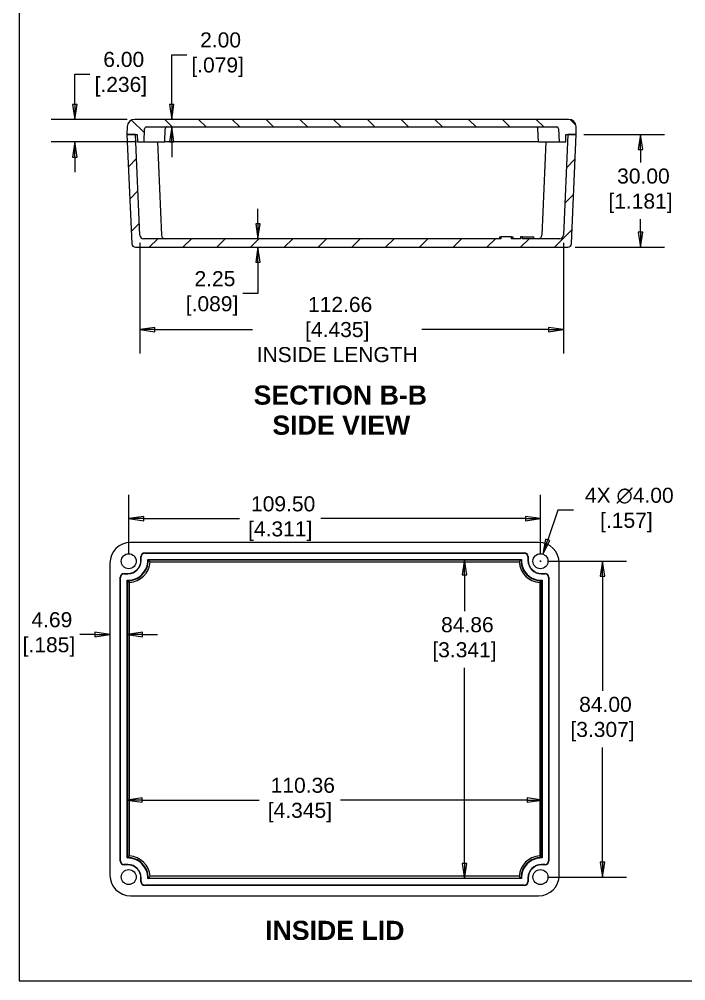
# Model space of a CAD drawing. Header units: millimetres. Extents: x 18 to 539, y 19 to 415.
# Drawn here: x 18.2 to 195.5, y 19.3 to 275.1 of the extents above; entities that cross this region are included whole.
import ezdxf

# ---------------------------------------------------------------- set-up
doc = ezdxf.new("R2010")
doc.units = ezdxf.units.MM
doc.header["$LTSCALE"] = 2
for name, color, linetype, lineweight in [('Dimension (ANSI)', 7, 'Continuous', 9), ('Hatch (ANSI)', 7, 'Continuous', 9), ('Sketch Geometry (ANSI)', 7, 'Continuous', 9), ('Symbol (ANSI)', 7, 'Continuous', 9), ('Visible (ANSI)', 7, 'Continuous', 9), ('Visible Narrow (ANSI)', 7, 'Continuous', 9)]:
    doc.layers.add(name, color=color, linetype=linetype, lineweight=lineweight)
doc.styles.add('Label Text (ANSI)', font='arialbd.ttf')
doc.styles.add('Note Text (ANSI)', font='arial.ttf')
doc.styles.add('Text Style20', font='arial.ttf')
doc.dimstyles.new('Default - mm (ANSI)', dxfattribs={"dimscale": 2, "dimtxt": 2, "dimasz": 2, "dimexe": 3.175, "dimexo": 1, "dimgap": 0.8, "dimtad": 0, "dimtih": 1, "dimtoh": 1, "dimrnd": 1e-08, "dimzin": 4, "dimdsep": 46, "dimtxsty": 'Note Text (ANSI)', "dimblk": 'Filled-1', "dimcen": 0.09, "dimdle": 10, "dimclrd": 256, "dimclre": 256, "dimclrt": 256, "dimadec": 1, "dimazin": 0, "dimtfac": 1.524, "dimtofl": 0, "dimtmove": 0, "dimatfit": 3, "dimfxl": 0, "dimtolj": 1, "dimtzin": 0, "dimlwd": -1, "dimlwe": -1, "dimarcsym": 0})

# ---------------------------------------------------------------- blocks, each defined once
blk = doc.blocks.new('Title Blocks HAMMOND')
at = {"layer": 'Sketch Geometry (ANSI)'}
for p, q in [((9.35, 206.73), (9.35, 9.64)), ((9.35, 9.64), (173.94, 9.64))]:
    blk.add_line(p, q, dxfattribs=at)
at = {"layer": 'Symbol (ANSI)', "style": 'Text Style20'}
blk.add_attdef('<TITLE>_001', (229.38, 16.35), '', height=5, dxfattribs=at)
blk = doc.blocks.new('Filled-1')
at = {"color": 0}
for p, q in [((0, 0), (-1, 0.15)), ((-1, 0.15), (-1, -0.15)), ((-1, 0), (0, 0)), ((-1, -0.15), (0, 0))]:
    blk.add_line(p, q, dxfattribs=at)
at = {"color": 0, "flags": 128}
blk.add_lwpolyline([(-1, -0.15), (0, 0), (-1, 0.15), (-1, -0.15)], dxfattribs=at)
at = {"color": 0}
blk.add_solid([(-1, -0.15), (0, 0), (-1, 0.15), (-1, -0.15)], dxfattribs=at)
blk = doc.blocks.new('*D7')
at = {"layer": 'Defpoints', "color": 0, "transparency": 16777216}
for p in [(157.26, 67.37), (46.9, 51.96), (157.26, 51.96)]:
    blk.add_point(p, dxfattribs=at)
at = {"layer": 'Dimension (ANSI)', "transparency": 16777216}
for p, q in [((50.9, 67.37), (82.05, 67.37)), ((153.26, 67.37), (103.64, 67.37))]:
    blk.add_line(p, q, dxfattribs=at)
at = {"layer": 'Dimension (ANSI)', "transparency": 16777216, "xscale": 4, "yscale": 4, "zscale": 4, "rotation": 180}
blk.add_blockref('Filled-1', (46.9, 67.37), dxfattribs=at)
at = {"layer": 'Dimension (ANSI)', "transparency": 16777216, "xscale": 4, "yscale": 4, "zscale": 4}
blk.add_blockref('Filled-1', (157.26, 67.37), dxfattribs=at)
at = {"layer": 'Dimension (ANSI)', "transparency": 16777216, "insert": (92.85, 67.37), "char_height": 4, "attachment_point": 5, "style": 'Note Text (ANSI)'}
blk.add_mtext('\\A1; 110.36\\P[4.345]', dxfattribs=at)
blk = doc.blocks.new('*D8')
at = {"layer": 'Defpoints', "color": 0, "transparency": 16777216}
for p in [(151.76, 131.32), (136.62, 46.46), (151.76, 46.46)]:
    blk.add_point(p, dxfattribs=at)
at = {"layer": 'Dimension (ANSI)', "transparency": 16777216}
for p, q in [((136.62, 127.32), (136.62, 117.58)), ((136.62, 50.46), (136.62, 102.57))]:
    blk.add_line(p, q, dxfattribs=at)
at = {"layer": 'Dimension (ANSI)', "transparency": 16777216, "xscale": 4, "yscale": 4, "zscale": 4}
for p, rotation in [((136.62, 131.32), 90), ((136.62, 46.46), 270)]:
    blk.add_blockref('Filled-1', p, dxfattribs=dict(at, rotation=rotation))
at = {"layer": 'Dimension (ANSI)', "transparency": 16777216, "insert": (136.62, 110.08), "char_height": 4, "attachment_point": 5, "style": 'Note Text (ANSI)'}
blk.add_mtext('\\A1; 84.86\\P[3.341]', dxfattribs=at)
blk = doc.blocks.new('*D9')
at = {"layer": 'Defpoints', "color": 0, "transparency": 16777216}
for p in [(156.83, 142.23), (47.33, 130.89), (156.83, 130.89)]:
    blk.add_point(p, dxfattribs=at)
at = {"layer": 'Dimension (ANSI)', "transparency": 16777216}
for p, q in [((47.33, 132.89), (47.33, 148.58)), ((156.83, 132.89), (156.83, 148.58)), ((51.33, 142.23), (76.83, 142.23)), ((152.83, 142.23), (98.41, 142.23))]:
    blk.add_line(p, q, dxfattribs=at)
at = {"layer": 'Dimension (ANSI)', "transparency": 16777216, "xscale": 4, "yscale": 4, "zscale": 4, "rotation": 180}
blk.add_blockref('Filled-1', (47.33, 142.23), dxfattribs=at)
at = {"layer": 'Dimension (ANSI)', "transparency": 16777216, "xscale": 4, "yscale": 4, "zscale": 4}
blk.add_blockref('Filled-1', (156.83, 142.23), dxfattribs=at)
at = {"layer": 'Dimension (ANSI)', "transparency": 16777216, "insert": (87.62, 142.23), "char_height": 4, "attachment_point": 5, "style": 'Note Text (ANSI)'}
blk.add_mtext('\\A1; 109.50\\P[4.311]', dxfattribs=at)
blk = doc.blocks.new('*D10')
at = {"layer": 'Defpoints', "color": 0, "transparency": 16777216}
for p in [(156.83, 130.89), (156.83, 46.89), (173.34, 46.89)]:
    blk.add_point(p, dxfattribs=at)
at = {"layer": 'Dimension (ANSI)', "transparency": 16777216}
for p, q in [((158.83, 130.89), (179.69, 130.89)), ((173.34, 126.89), (173.34, 96.4)), ((173.34, 50.89), (173.34, 81.39)), ((158.83, 46.89), (179.69, 46.89))]:
    blk.add_line(p, q, dxfattribs=at)
at = {"layer": 'Dimension (ANSI)', "transparency": 16777216, "xscale": 4, "yscale": 4, "zscale": 4}
for p, rotation in [((173.34, 130.89), 90), ((173.34, 46.89), 270)]:
    blk.add_blockref('Filled-1', p, dxfattribs=dict(at, rotation=rotation))
at = {"layer": 'Dimension (ANSI)', "transparency": 16777216, "insert": (173.34, 88.89), "char_height": 4, "attachment_point": 5, "style": 'Note Text (ANSI)'}
blk.add_mtext('\\A1; 84.00\\P[3.307]', dxfattribs=at)
blk = doc.blocks.new('*D11')
at = {"layer": 'Defpoints', "color": 0, "transparency": 16777216}
for p in [(42.33, 130.39), (47.02, 125.7), (42.33, 111.41)]:
    blk.add_point(p, dxfattribs=at)
at = {"layer": 'Dimension (ANSI)', "transparency": 16777216}
for p, q in [((38.33, 111.41), (34.33, 111.41)), ((51.02, 111.41), (55.02, 111.41))]:
    blk.add_line(p, q, dxfattribs=at)
at = {"layer": 'Dimension (ANSI)', "transparency": 16777216, "xscale": 4, "yscale": 4, "zscale": 4}
blk.add_blockref('Filled-1', (42.33, 111.41), dxfattribs=at)
at = {"layer": 'Dimension (ANSI)', "transparency": 16777216, "xscale": 4, "yscale": 4, "zscale": 4, "rotation": 180}
blk.add_blockref('Filled-1', (47.02, 111.41), dxfattribs=at)
at = {"layer": 'Dimension (ANSI)', "transparency": 16777216, "insert": (26.11, 111.41), "char_height": 4, "attachment_point": 5, "style": 'Note Text (ANSI)'}
blk.add_mtext('\\A1; 4.69\\P[.185]', dxfattribs=at)
blk = doc.blocks.new('*D19')
at = {"layer": 'Defpoints', "color": 0, "transparency": 16777216}
for p in [(166.37, 244.42), (164.1, 214.42), (183.44, 214.42)]:
    blk.add_point(p, dxfattribs=at)
at = {"layer": 'Dimension (ANSI)', "transparency": 16777216}
for p, q in [((168.37, 244.42), (189.79, 244.42)), ((183.44, 240.42), (183.44, 236.93)), ((183.44, 218.42), (183.44, 221.92)), ((166.1, 214.42), (189.79, 214.42))]:
    blk.add_line(p, q, dxfattribs=at)
at = {"layer": 'Dimension (ANSI)', "transparency": 16777216, "xscale": 4, "yscale": 4, "zscale": 4}
for p, rotation in [((183.44, 244.42), 90), ((183.44, 214.42), 270)]:
    blk.add_blockref('Filled-1', p, dxfattribs=dict(at, rotation=rotation))
at = {"layer": 'Dimension (ANSI)', "transparency": 16777216, "insert": (183.44, 229.42), "char_height": 4, "attachment_point": 5, "style": 'Note Text (ANSI)'}
blk.add_mtext('\\A1; 30.00\\P[1.181]', dxfattribs=at)
blk = doc.blocks.new('*D20')
at = {"layer": 'Defpoints', "color": 0, "transparency": 16777216}
for p in [(33.01, 248.42), (48.94, 248.42), (51.44, 242.42)]:
    blk.add_point(p, dxfattribs=at)
at = {"layer": 'Dimension (ANSI)', "transparency": 16777216}
for p, q in [((33.01, 252.42), (33.01, 260.45)), ((33.01, 260.45), (37.01, 260.45)), ((46.94, 248.42), (26.66, 248.42)), ((49.44, 242.42), (26.66, 242.42)), ((33.01, 238.42), (33.01, 234.42))]:
    blk.add_line(p, q, dxfattribs=at)
at = {"layer": 'Dimension (ANSI)', "transparency": 16777216, "xscale": 4, "yscale": 4, "zscale": 4}
for p, rotation in [((33.01, 248.42), 270), ((33.01, 242.42), 90)]:
    blk.add_blockref('Filled-1', p, dxfattribs=dict(at, rotation=rotation))
at = {"layer": 'Dimension (ANSI)', "transparency": 16777216, "insert": (45.23, 260.45), "char_height": 4, "attachment_point": 5, "style": 'Note Text (ANSI)'}
blk.add_mtext('\\A1; 6.00\\P[.236]', dxfattribs=at)
blk = doc.blocks.new('*D21')
at = {"layer": 'Defpoints', "color": 0, "transparency": 16777216}
for p in [(50.29, 217.63), (162.95, 217.63), (162.95, 192.5)]:
    blk.add_point(p, dxfattribs=at)
at = {"layer": 'Dimension (ANSI)', "transparency": 16777216}
for p, q in [((50.29, 215.63), (50.29, 186.15)), ((162.95, 215.63), (162.95, 186.15)), ((54.29, 192.5), (80.24, 192.5)), ((158.95, 192.5), (125.32, 192.5))]:
    blk.add_line(p, q, dxfattribs=at)
at = {"layer": 'Dimension (ANSI)', "transparency": 16777216, "xscale": 4, "yscale": 4, "zscale": 4, "rotation": 180}
blk.add_blockref('Filled-1', (50.29, 192.5), dxfattribs=at)
at = {"layer": 'Dimension (ANSI)', "transparency": 16777216, "xscale": 4, "yscale": 4, "zscale": 4}
blk.add_blockref('Filled-1', (162.95, 192.5), dxfattribs=at)
at = {"layer": 'Dimension (ANSI)', "transparency": 16777216, "insert": (102.78, 192.5), "char_height": 4, "attachment_point": 5, "style": 'Note Text (ANSI)'}
blk.add_mtext('\\A1; 112.66\\P[4.435]{\\PINSIDE LENGTH}', dxfattribs=at)
blk = doc.blocks.new('*D26')
at = {"layer": 'Defpoints', "color": 0, "transparency": 16777216}
for p in [(157.47, 132.79), (156.19, 129)]:
    blk.add_point(p, dxfattribs=at)
at = {"layer": 'Dimension (ANSI)', "transparency": 16777216}
for p, q in [((161.42, 144.51), (158.75, 136.58)), ((165.65, 144.51), (161.42, 144.51)), ((156.65, 130.89), (157.01, 130.89)), ((156.83, 130.71), (156.83, 131.07))]:
    blk.add_line(p, q, dxfattribs=at)
at = {"layer": 'Dimension (ANSI)', "transparency": 16777216, "xscale": 4, "yscale": 4, "zscale": 4, "rotation": 251.3636514575616}
blk.add_blockref('Filled-1', (157.47, 132.79), dxfattribs=at)
at = {"layer": 'Dimension (ANSI)', "transparency": 16777216, "insert": (179.69, 144.51), "char_height": 4, "attachment_point": 5, "style": 'Note Text (ANSI)'}
blk.add_mtext('\\A1; 4X ∅4.00\\P[.157]', dxfattribs=at)
blk = doc.blocks.new('*D29')
at = {"layer": 'Defpoints', "color": 0, "transparency": 16777216}
for p in [(70.98, 248.42), (58.76, 246.42), (70.98, 246.42)]:
    blk.add_point(p, dxfattribs=at)
at = {"layer": 'Dimension (ANSI)', "transparency": 16777216}
for p, q in [((58.76, 252.42), (58.76, 265.63)), ((58.76, 265.63), (62.76, 265.63)), ((58.76, 242.42), (58.76, 238.42))]:
    blk.add_line(p, q, dxfattribs=at)
at = {"layer": 'Dimension (ANSI)', "transparency": 16777216, "xscale": 4, "yscale": 4, "zscale": 4}
for p, rotation in [((58.76, 248.42), 270), ((58.76, 246.42), 90)]:
    blk.add_blockref('Filled-1', p, dxfattribs=dict(at, rotation=rotation))
at = {"layer": 'Dimension (ANSI)', "transparency": 16777216, "insert": (70.98, 265.63), "char_height": 4, "attachment_point": 5, "style": 'Note Text (ANSI)'}
blk.add_mtext('\\A1; 2.00\\P[.079]', dxfattribs=at)
blk = doc.blocks.new('*D30')
at = {"layer": 'Defpoints', "color": 0, "transparency": 16777216}
for p in [(69.49, 216.67), (81.71, 216.67), (69.49, 214.42)]:
    blk.add_point(p, dxfattribs=at)
at = {"layer": 'Dimension (ANSI)', "transparency": 16777216}
for p, q in [((81.71, 220.67), (81.71, 224.67)), ((81.71, 210.42), (81.71, 202.12)), ((81.71, 202.12), (77.71, 202.12))]:
    blk.add_line(p, q, dxfattribs=at)
at = {"layer": 'Dimension (ANSI)', "transparency": 16777216, "xscale": 4, "yscale": 4, "zscale": 4}
for p, rotation in [((81.71, 216.67), 270), ((81.71, 214.42), 90)]:
    blk.add_blockref('Filled-1', p, dxfattribs=dict(at, rotation=rotation))
at = {"layer": 'Dimension (ANSI)', "transparency": 16777216, "insert": (69.49, 202.12), "char_height": 4, "attachment_point": 5, "style": 'Note Text (ANSI)'}
blk.add_mtext('\\A1; 2.25\\P[.089]', dxfattribs=at)

msp = doc.modelspace()

# ---------------------------------------------------------------- hatches: boundary and pattern name
at = {"layer": 'Hatch (ANSI)'}
h = msp.add_hatch(dxfattribs=at)
h.set_pattern_fill('ANSI31', color=256, scale=50.8, angle=90.00021, style=0)
h.set_pattern_definition([(135.0002, (0, 0), (-4.49011, -4.49014), [])])
edge = h.paths.add_edge_path()
edge.add_ellipse((48.937, 246.423), major_axis=(0, 2), ratio=1, start_angle=0, end_angle=88)
edge.add_line((46.938, 246.493), (46.866, 244.423))
edge.add_line((46.866, 244.423), (49.116, 244.423))
edge.add_line((49.116, 244.423), (49.616, 244.423))
edge.add_line((49.616, 244.423), (49.686, 242.423))
edge.add_line((49.686, 242.423), (51.436, 242.423))
edge.add_line((51.436, 242.423), (51.559, 245.94))
edge.add_ellipse((52.058, 245.923), major_axis=(-0.5, 0.017), ratio=1, start_angle=272, end_angle=360, ccw=False)
edge.add_line((52.058, 246.423), (161.173, 246.423))
edge.add_ellipse((161.173, 245.923), major_axis=(0, 0.5), ratio=1, start_angle=272, end_angle=360, ccw=False)
edge.add_line((161.673, 245.94), (161.796, 242.423))
edge.add_line((161.796, 242.423), (163.546, 242.423))
edge.add_line((163.546, 242.423), (163.616, 244.423))
edge.add_line((163.616, 244.423), (164.116, 244.423))
edge.add_line((164.116, 244.423), (166.366, 244.423))
edge.add_line((166.366, 244.423), (166.294, 246.493))
edge.add_ellipse((164.295, 246.423), major_axis=(1.999, 0.07), ratio=1, start_angle=0, end_angle=88)
edge.add_line((164.295, 248.423), (48.937, 248.423))
h = msp.add_hatch(dxfattribs=at)
h.set_pattern_fill('ANSI31', color=256, scale=50.8, style=0)
h.set_pattern_definition([(45, (0, 0), (-4.49013, 4.49013), [])])
edge = h.paths.add_edge_path()
edge.add_ellipse((49.133, 215.423), major_axis=(-0.999, -0.044), ratio=1, start_angle=0, end_angle=87.5)
edge.add_line((49.133, 214.423), (164.099, 214.423))
edge.add_ellipse((164.099, 215.423), major_axis=(0, -1), ratio=1, start_angle=0, end_angle=87.5)
edge.add_line((165.098, 215.379), (166.366, 244.423))
edge.add_line((166.366, 244.423), (164.116, 244.423))
edge.add_line((164.116, 244.423), (162.946, 217.629))
edge.add_ellipse((161.947, 217.673), major_axis=(0.999, -0.044), ratio=1, start_angle=272.5, end_angle=360, ccw=False)
edge.add_line((161.947, 216.673), (152.081, 216.673))
edge.add_line((152.081, 216.673), (152.081, 217.173))
edge.add_line((152.081, 217.173), (151.489, 217.173))
edge.add_line((151.489, 217.173), (151.489, 216.673))
edge.add_line((151.489, 216.673), (149.11, 216.673))
edge.add_line((149.11, 216.673), (149.11, 217.173))
edge.add_line((149.11, 217.173), (146.3, 217.173))
edge.add_line((146.3, 217.173), (146.3, 216.673))
edge.add_line((146.3, 216.673), (51.285, 216.673))
edge.add_ellipse((51.285, 217.673), major_axis=(0, -1), ratio=1, start_angle=272.5, end_angle=360, ccw=False)
edge.add_line((50.286, 217.629), (49.116, 244.423))
edge.add_line((49.116, 244.423), (46.866, 244.423))
edge.add_line((46.866, 244.423), (48.134, 215.379))

# ---------------------------------------------------------------- linework, layer by layer
at = {"layer": 'Visible (ANSI)'}
for p, q in [((164.295, 248.423), (48.937, 248.423)), ((46.938, 246.493), (46.866, 244.423)), ((51.436, 242.423), (51.559, 245.94)), ((52.058, 246.423), (161.173, 246.423)), ((56.936, 242.423), (57.059, 245.94)), ((156.296, 242.423), (156.173, 245.94)), ((161.673, 245.94), (161.796, 242.423)), ((166.366, 244.423), (166.294, 246.493)), ((49.116, 244.423), (46.866, 244.423)), ((46.866, 244.423), (48.134, 215.379)), ((46.866, 244.423), (49.616, 244.423)), ((50.286, 217.629), (49.116, 244.423)), ((49.616, 244.423), (49.686, 242.423)), ((164.116, 244.423), (162.946, 217.629)), ((163.546, 242.423), (163.616, 244.423)), ((163.616, 244.423), (166.366, 244.423)), ((166.366, 244.423), (164.116, 244.423)), ((165.098, 215.379), (166.366, 244.423)), ((49.686, 242.423), (51.436, 242.423)), ((51.436, 242.423), (56.936, 242.423)), ((54.953, 242.423), (56.036, 217.629)), ((156.296, 242.423), (56.936, 242.423)), ((156.296, 242.423), (161.796, 242.423)), ((158.279, 242.423), (157.196, 217.629)), ((161.796, 242.423), (163.546, 242.423)), ((146.3, 216.673), (51.285, 216.673)), ((145.923, 217.173), (146.3, 217.173)), ((145.923, 217.173), (145.923, 216.673)), ((149.11, 217.173), (146.3, 217.173)), ((149.11, 217.173), (149.495, 217.173)), ((151.489, 216.673), (149.11, 216.673)), ((149.495, 217.173), (149.495, 216.673)), ((152.081, 217.173), (151.489, 217.173)), ((151.489, 217.173), (151.489, 216.673)), ((161.947, 216.673), (152.081, 216.673)), ((152.511, 217.173), (154.989, 217.173)), ((154.989, 217.173), (154.989, 216.673)), ((49.133, 214.423), (164.099, 214.423)), ((156.328, 135.893), (47.828, 135.893)), ((51.577, 133.143), (152.578, 133.143)), ((51.647, 133.073), (152.509, 133.073)), ((50.578, 131.143), (50.578, 132.144)), ((50.648, 131.143), (50.648, 132.074)), ((52.395, 131.323), (151.761, 131.323)), ((153.508, 132.074), (153.508, 131.143)), ((153.578, 132.144), (153.578, 131.143)), ((42.328, 130.393), (42.328, 47.393)), ((161.828, 47.393), (161.828, 130.393)), ((45.078, 51.142), (45.078, 126.644)), ((45.148, 51.212), (45.148, 126.574)), ((46.077, 127.643), (47.078, 127.643)), ((46.147, 127.573), (47.078, 127.573)), ((46.898, 51.96), (46.898, 125.826)), ((157.078, 127.643), (158.078, 127.643)), ((157.078, 127.573), (158.009, 127.573)), ((157.258, 125.826), (157.258, 51.96)), ((159.008, 126.574), (159.008, 51.212)), ((159.078, 126.644), (159.078, 51.142)), ((47.078, 50.143), (46.077, 50.143)), ((47.078, 50.213), (46.147, 50.213)), ((158.009, 50.213), (157.078, 50.213)), ((158.078, 50.143), (157.078, 50.143)), ((50.578, 45.642), (50.578, 46.643)), ((50.648, 45.712), (50.648, 46.643)), ((151.761, 46.463), (52.395, 46.463)), ((153.508, 46.643), (153.508, 45.712)), ((153.578, 46.643), (153.578, 45.642)), ((152.578, 44.643), (51.577, 44.643)), ((152.509, 44.713), (51.647, 44.713)), ((47.828, 41.893), (156.328, 41.893))]:
    msp.add_line(p, q, dxfattribs=at)
for centre in [(47.328, 130.893), (156.828, 130.893), (47.328, 46.893), (156.828, 46.893)]:
    msp.add_circle(centre, 2, dxfattribs=at)
for centre, radius, start, end in [((48.937, 246.423), 2, 90, 178), ((164.295, 246.423), 2, 2, 90), ((52.058, 245.923), 0.5, 90, 178), ((57.558, 245.923), 0.5, 152.2193, 178), ((155.673, 245.923), 0.5, 2, 27.7807), ((161.173, 245.923), 0.5, 2, 90), ((51.285, 217.673), 1, 182.5, 270), ((57.035, 217.673), 1, 182.5, 270), ((156.197, 217.673), 1, 270, 357.5), ((161.947, 217.673), 1, 270, 357.5), ((49.133, 215.423), 1, 182.5, 270), ((164.099, 215.423), 1, 270, 357.5), ((47.828, 130.393), 5.5, 90, 180), ((156.328, 130.393), 5.5, 0, 90), ((47.078, 131.143), 5.32, 268.05929, 1.94071), ((47.078, 131.143), 3.57, 270, 0), ((47.078, 131.143), 3.5, 270, 0), ((157.078, 131.143), 5.32, 178.05929, 271.94071), ((157.078, 131.143), 3.57, 180, 270), ((157.078, 131.143), 3.5, 180, 270), ((47.078, 46.643), 5.32, 358.05929, 91.94071), ((157.078, 46.643), 5.32, 88.05929, 181.94071), ((47.078, 46.643), 3.57, 0, 90), ((47.078, 46.643), 3.5, 0, 90), ((157.078, 46.643), 3.57, 90, 180), ((157.078, 46.643), 3.5, 90, 180), ((47.828, 47.393), 5.5, 180, 270), ((156.328, 47.393), 5.5, 270, 0)]:
    msp.add_arc(centre, radius, start, end, dxfattribs=at)
for centre, major_axis in [((51.578, 132.142), (-0.708, 0.708)), ((51.648, 132.073), (-0.708, 0.708)), ((152.507, 132.073), (0.708, 0.708)), ((152.577, 132.142), (0.708, 0.708)), ((46.078, 126.642), (-0.708, 0.708)), ((46.148, 126.573), (-0.708, 0.708)), ((158.007, 126.573), (0.708, 0.708)), ((158.077, 126.642), (0.708, 0.708)), ((46.148, 51.213), (-0.708, -0.708)), ((158.007, 51.213), (0.708, -0.708)), ((46.078, 51.144), (-0.708, -0.708)), ((158.077, 51.144), (0.708, -0.708)), ((51.578, 45.644), (-0.708, -0.708)), ((51.648, 45.713), (-0.708, -0.708)), ((152.507, 45.713), (0.708, -0.708)), ((152.577, 45.644), (0.708, -0.708))]:
    msp.add_ellipse(centre, major_axis=major_axis, ratio=0.9987828, start_param=5.4983961, end_param=7.0679745, dxfattribs=at)
for points, knots in [([(57.542, 246.423), (57.541, 246.423), (57.54, 246.423), (57.494, 246.423), (57.448, 246.415), (57.361, 246.387), (57.318, 246.366), (57.23, 246.306), (57.186, 246.263), (57.137, 246.193), (57.126, 246.175), (57.116, 246.156)], [-0.000430188, -0.000430188, -0.000430188, -0.000430188, 0, 0, 0.01986003, 0.01986003, 0.039147864, 0.039147864, 0.061763034, 0.061763034, 0.068893638, 0.068893638, 0.068893638, 0.068893638]), ([(155.69, 246.423), (155.691, 246.423), (155.692, 246.423), (155.738, 246.423), (155.783, 246.415), (155.871, 246.387), (155.914, 246.366), (156.001, 246.306), (156.046, 246.263), (156.095, 246.193), (156.106, 246.175), (156.116, 246.156)], [-0.092194873, -0.092194873, -0.092194873, -0.092194873, -0.091768481, -0.091768481, -0.072083695, -0.072083695, -0.052966058, -0.052966058, -0.030550443, -0.030550443, -0.02348276, -0.02348276, -0.02348276, -0.02348276]), ([(146.3, 217.173), (146.3, 217.09), (146.3, 217.006), (146.3, 216.84), (146.3, 216.756), (146.3, 216.673)], [-0.05, -0.05, -0.05, -0.05, -0.025, -0.025, 0, 0, 0, 0]), ([(149.11, 216.673), (149.11, 216.756), (149.11, 216.84), (149.11, 217.006), (149.11, 217.09), (149.11, 217.173)], [-0.05, -0.05, -0.05, -0.05, -0.025, -0.025, 0, 0, 0, 0]), ([(152.081, 216.673), (152.081, 216.756), (152.081, 216.84), (152.081, 217.006), (152.081, 217.09), (152.081, 217.173)], [-0.05, -0.05, -0.05, -0.05, -0.025, -0.025, 0, 0, 0, 0]), ([(152.081, 217.173), (152.125, 217.173), (152.169, 217.173), (152.307, 217.173), (152.413, 217.173), (152.511, 217.173)], [-0.043457486, -0.043457486, -0.043457486, -0.043457486, -0.030964491, -0.030964491, 0, 0, 0, 0]), ([(53.004, 130.701), (53.003, 130.702), (53.002, 130.703), (52.956, 130.752), (52.91, 130.801), (52.823, 130.893), (52.78, 130.937), (52.692, 131.028), (52.648, 131.073), (52.583, 131.138), (52.56, 131.161), (52.53, 131.191), (52.522, 131.199), (52.52, 131.2)], [-0.092194873, -0.092194873, -0.092194873, -0.092194873, -0.091768481, -0.091768481, -0.072083695, -0.072083695, -0.052966058, -0.052966058, -0.030550443, -0.030550443, -0.014041958, -0.014041958, 0, 0, 0, 0]), ([(151.152, 130.701), (151.153, 130.702), (151.154, 130.703), (151.2, 130.752), (151.245, 130.801), (151.333, 130.893), (151.376, 130.937), (151.463, 131.028), (151.508, 131.073), (151.573, 131.138), (151.596, 131.161), (151.626, 131.191), (151.634, 131.199), (151.636, 131.2)], [-0.000430188, -0.000430188, -0.000430188, -0.000430188, 0, 0, 0.01986003, 0.01986003, 0.039147864, 0.039147864, 0.061763034, 0.061763034, 0.078418487, 0.078418487, 0.092585454, 0.092585454, 0.092585454, 0.092585454]), ([(47.52, 125.217), (47.519, 125.218), (47.518, 125.219), (47.469, 125.265), (47.42, 125.311), (47.328, 125.398), (47.283, 125.441), (47.193, 125.529), (47.148, 125.573), (47.083, 125.638), (47.06, 125.661), (47.03, 125.691), (47.022, 125.699), (47.021, 125.701)], [-0.000430188, -0.000430188, -0.000430188, -0.000430188, 0, 0, 0.01986003, 0.01986003, 0.039147864, 0.039147864, 0.061763034, 0.061763034, 0.078418487, 0.078418487, 0.092585454, 0.092585454, 0.092585454, 0.092585454]), ([(156.636, 125.217), (156.637, 125.218), (156.638, 125.219), (156.687, 125.265), (156.736, 125.311), (156.828, 125.398), (156.872, 125.441), (156.962, 125.529), (157.008, 125.573), (157.073, 125.638), (157.096, 125.661), (157.125, 125.691), (157.134, 125.699), (157.135, 125.701)], [-0.092194873, -0.092194873, -0.092194873, -0.092194873, -0.091768481, -0.091768481, -0.072083695, -0.072083695, -0.052966058, -0.052966058, -0.030550443, -0.030550443, -0.014041958, -0.014041958, 0, 0, 0, 0]), ([(47.52, 52.569), (47.519, 52.568), (47.518, 52.567), (47.469, 52.521), (47.42, 52.475), (47.328, 52.388), (47.283, 52.345), (47.193, 52.257), (47.148, 52.213), (47.083, 52.148), (47.06, 52.125), (47.03, 52.095), (47.022, 52.087), (47.021, 52.085)], [-0.092194873, -0.092194873, -0.092194873, -0.092194873, -0.091768481, -0.091768481, -0.072083695, -0.072083695, -0.052966058, -0.052966058, -0.030550443, -0.030550443, -0.014041958, -0.014041958, 0, 0, 0, 0]), ([(156.636, 52.569), (156.637, 52.568), (156.638, 52.567), (156.687, 52.521), (156.736, 52.475), (156.828, 52.388), (156.872, 52.345), (156.962, 52.257), (157.008, 52.213), (157.073, 52.148), (157.096, 52.125), (157.125, 52.095), (157.134, 52.087), (157.135, 52.085)], [-0.000430188, -0.000430188, -0.000430188, -0.000430188, 0, 0, 0.01986003, 0.01986003, 0.039147864, 0.039147864, 0.061763034, 0.061763034, 0.078418487, 0.078418487, 0.092585454, 0.092585454, 0.092585454, 0.092585454]), ([(53.004, 47.085), (53.003, 47.084), (53.002, 47.083), (52.956, 47.034), (52.91, 46.985), (52.823, 46.893), (52.78, 46.849), (52.692, 46.758), (52.648, 46.713), (52.583, 46.648), (52.56, 46.625), (52.53, 46.595), (52.522, 46.587), (52.52, 46.586)], [-0.000430188, -0.000430188, -0.000430188, -0.000430188, 0, 0, 0.01986003, 0.01986003, 0.039147864, 0.039147864, 0.061763034, 0.061763034, 0.078418487, 0.078418487, 0.092585454, 0.092585454, 0.092585454, 0.092585454]), ([(151.152, 47.085), (151.153, 47.084), (151.154, 47.083), (151.2, 47.034), (151.245, 46.985), (151.333, 46.893), (151.376, 46.849), (151.463, 46.758), (151.508, 46.713), (151.573, 46.648), (151.596, 46.625), (151.626, 46.595), (151.634, 46.587), (151.636, 46.586)], [-0.092194873, -0.092194873, -0.092194873, -0.092194873, -0.091768481, -0.091768481, -0.072083695, -0.072083695, -0.052966058, -0.052966058, -0.030550443, -0.030550443, -0.014041958, -0.014041958, 0, 0, 0, 0])]:
    msp.add_open_spline(points, degree=3, knots=knots, dxfattribs=at)
for points in [[(52.395, 131.323), (52.457, 131.262), (52.52, 131.2)], [(151.761, 131.323), (151.698, 131.262), (151.636, 131.2)], [(46.898, 125.826), (46.958, 125.763), (47.021, 125.701)], [(157.258, 125.826), (157.197, 125.763), (157.135, 125.701)], [(46.898, 51.96), (46.958, 52.023), (47.021, 52.085)], [(157.258, 51.96), (157.197, 52.023), (157.135, 52.085)], [(52.395, 46.463), (52.457, 46.524), (52.52, 46.586)], [(151.761, 46.463), (151.698, 46.524), (151.636, 46.586)]]:
    msp.add_open_spline(points, degree=2, dxfattribs=at)
at = {"layer": 'Visible Narrow (ANSI)'}
for p, q in [((51.647, 133.073), (51.577, 133.143)), ((152.578, 133.143), (152.509, 133.073)), ((50.578, 132.144), (50.648, 132.074)), ((50.578, 131.143), (50.648, 131.143)), ((151.636, 131.2), (52.52, 131.2)), ((53.004, 130.701), (151.152, 130.701)), ((153.508, 132.074), (153.578, 132.144)), ((153.578, 131.143), (153.508, 131.143)), ((45.078, 126.644), (45.148, 126.574)), ((46.147, 127.573), (46.077, 127.643)), ((47.021, 125.701), (47.021, 52.085)), ((47.078, 127.643), (47.078, 127.573)), ((157.078, 127.643), (157.078, 127.573)), ((157.135, 52.085), (157.135, 125.701)), ((158.078, 127.643), (158.009, 127.573)), ((159.008, 126.574), (159.078, 126.644)), ((47.52, 52.569), (47.52, 125.217)), ((156.636, 125.217), (156.636, 52.569)), ((45.148, 51.212), (45.078, 51.142)), ((159.078, 51.142), (159.008, 51.212)), ((46.077, 50.143), (46.147, 50.213)), ((47.078, 50.143), (47.078, 50.213)), ((157.078, 50.143), (157.078, 50.213)), ((158.009, 50.213), (158.078, 50.143)), ((50.578, 46.643), (50.648, 46.643)), ((52.52, 46.586), (151.636, 46.586)), ((151.152, 47.085), (53.004, 47.085)), ((153.578, 46.643), (153.508, 46.643)), ((50.648, 45.712), (50.578, 45.642)), ((51.577, 44.643), (51.647, 44.713)), ((152.509, 44.713), (152.578, 44.643)), ((153.578, 45.642), (153.508, 45.712))]:
    msp.add_line(p, q, dxfattribs=at)
for centre, radius, start, end in [((47.078, 131.143), 5.443, 269.39651, 0.60349), ((47.078, 131.143), 5.942, 274.26923, 355.73077), ((157.078, 131.143), 5.942, 184.26923, 265.73077), ((157.078, 131.143), 5.443, 179.39651, 270.60349), ((47.078, 46.643), 5.443, 359.39651, 90.60349), ((47.078, 46.643), 5.942, 4.26923, 85.73077), ((157.078, 46.643), 5.942, 94.26923, 175.73077), ((157.078, 46.643), 5.443, 89.39651, 180.60349)]:
    msp.add_arc(centre, radius, start, end, dxfattribs=at)

# ---------------------------------------------------------------- block references
at = {"xscale": 2, "yscale": 2, "zscale": 2}
msp.add_blockref('Title Blocks HAMMOND', (-0.498, 0.025), dxfattribs=at)

# ---------------------------------------------------------------- texts
at = {"layer": 'Symbol (ANSI)', "char_height": 5.08, "attachment_point": 7, "line_spacing_factor": 0.25, "style": 'Label Text (ANSI)'}
for s, insert in [('SECTION B-B', (80.541, 172.48)), ('SIDE VIEW', (85.539, 164.485)), ('INSIDE LID', (83.603, 30.102))]:
    msp.add_mtext(s, dxfattribs=dict(at, insert=insert))

# ---------------------------------------------------------------- dimensions: what is measured, and where the dimension line sits
at = {"layer": 'Dimension (ANSI)'}
for base, p1, p2, angle, text, override, picture, middle in [((58.765, 246.423), (70.984, 248.423), (70.984, 246.423), 90, ' <>\\X[.079]', {"dimgap": 0.8, "dimdec": 2, "dimpost": '\\X', "dimse1": 1, "dimse2": 1, "dimtol": 0, "dimlim": 0, "dimtp": 0, "dimtm": 0, "dimtdec": 2, "dimatfit": 1}, '*D29', (70.984, 265.628)), ((33.013, 248.423), (51.436, 242.423), (48.937, 248.423), 90, ' <>\\X[.236]', {"dimgap": 0.8, "dimdec": 2, "dimpost": '\\X', "dimtol": 0, "dimlim": 0, "dimtp": 0, "dimtm": 0, "dimtdec": 2, "dimatfit": 1}, '*D20', (45.232, 260.454)), ((183.44, 214.423), (166.366, 244.423), (164.099, 214.423), 90, ' <>\\X[1.181]', {"dimgap": 0.8, "dimdec": 2, "dimpost": '\\X', "dimtol": 0, "dimlim": 0, "dimtp": 0, "dimtm": 0, "dimtdec": 2, "dimatfit": 1}, '*D19', (183.44, 229.423)), ((81.708, 216.673), (69.488, 214.423), (69.488, 216.673), 270, ' <>\\X[.089]', {"dimgap": 0.8, "dimdec": 2, "dimpost": '\\X', "dimse1": 1, "dimse2": 1, "dimtol": 0, "dimlim": 0, "dimtp": 0, "dimtm": 0, "dimtdec": 2, "dimatfit": 1}, '*D30', (69.488, 202.121)), ((162.946, 192.504), (50.286, 217.629), (162.946, 217.629), 180, ' <>\\X[4.435]{\\PINSIDE LENGTH}', {"dimgap": 0.8, "dimtih": 0, "dimtoh": 0, "dimdec": 2, "dimpost": '\\X', "dimtol": 0, "dimlim": 0, "dimtp": 0, "dimtm": 0, "dimtdec": 2, "dimatfit": 1}, '*D21', (102.781, 192.504)), ((156.828, 142.23), (47.328, 130.893), (156.828, 130.893), 180, ' <>\\X[4.311]', {"dimgap": 0.8, "dimtih": 0, "dimtoh": 0, "dimdec": 2, "dimpost": '\\X', "dimtol": 0, "dimlim": 0, "dimtp": 0, "dimtm": 0, "dimtdec": 2, "dimatfit": 1}, '*D9', (87.622, 142.23)), ((136.621, 46.463), (151.761, 131.323), (151.761, 46.463), 90, ' <>\\X[3.341]', {"dimgap": 0.8, "dimdec": 2, "dimpost": '\\X', "dimse1": 1, "dimse2": 1, "dimtol": 0, "dimlim": 0, "dimtp": 0, "dimtm": 0, "dimtdec": 2, "dimatfit": 1}, '*D8', (136.621, 110.08)), ((173.337, 46.893), (156.828, 130.893), (156.828, 46.893), 90, ' <>\\X[3.307]', {"dimgap": 0.8, "dimdec": 2, "dimpost": '\\X', "dimtol": 0, "dimlim": 0, "dimtp": 0, "dimtm": 0, "dimtdec": 2, "dimatfit": 1}, '*D10', (173.337, 88.893)), ((42.328, 111.415), (47.021, 125.701), (42.328, 130.393), 180, ' <>\\X[.185]', {"dimgap": 0.8, "dimtih": 0, "dimtoh": 0, "dimdec": 2, "dimpost": '\\X', "dimse1": 1, "dimse2": 1, "dimtol": 0, "dimlim": 0, "dimtp": 0, "dimtm": 0, "dimtdec": 2, "dimatfit": 1}, '*D11', (26.109, 111.415)), ((157.258, 67.372), (46.898, 51.96), (157.258, 51.96), 180, ' <>\\X[4.345]', {"dimgap": 0.8, "dimtih": 0, "dimtoh": 0, "dimdec": 2, "dimpost": '\\X', "dimse1": 1, "dimse2": 1, "dimtol": 0, "dimlim": 0, "dimtp": 0, "dimtm": 0, "dimtdec": 2, "dimatfit": 1}, '*D7', (92.847, 67.372))]:
    dim = msp.add_linear_dim(base=base, p1=p1, p2=p2, angle=angle, text=text, dimstyle='Default - mm (ANSI)', override=override, dxfattribs=at)
    dim.commit()
    dim.dimension.update_dxf_attribs({"geometry": picture, "text_midpoint": middle, "dimtype": 160})
dim = msp.add_diameter_dim_2p(p1=(156.189, 128.998), p2=(157.467, 132.788), text=' 4X <>\\X[.157]', dimstyle='Default - mm (ANSI)', override={"dimgap": 0.8, "dimdec": 2, "dimlfac": 1, "dimpost": '\\X', "dimtol": 0, "dimlim": 0, "dimtp": 0, "dimtm": 0, "dimtdec": 2}, dxfattribs=at)
dim.commit()
dim.dimension.update_dxf_attribs({"geometry": '*D26', "text_midpoint": (179.693, 144.514), "dimtype": 163})

doc.saveas('drawing.dxf')
